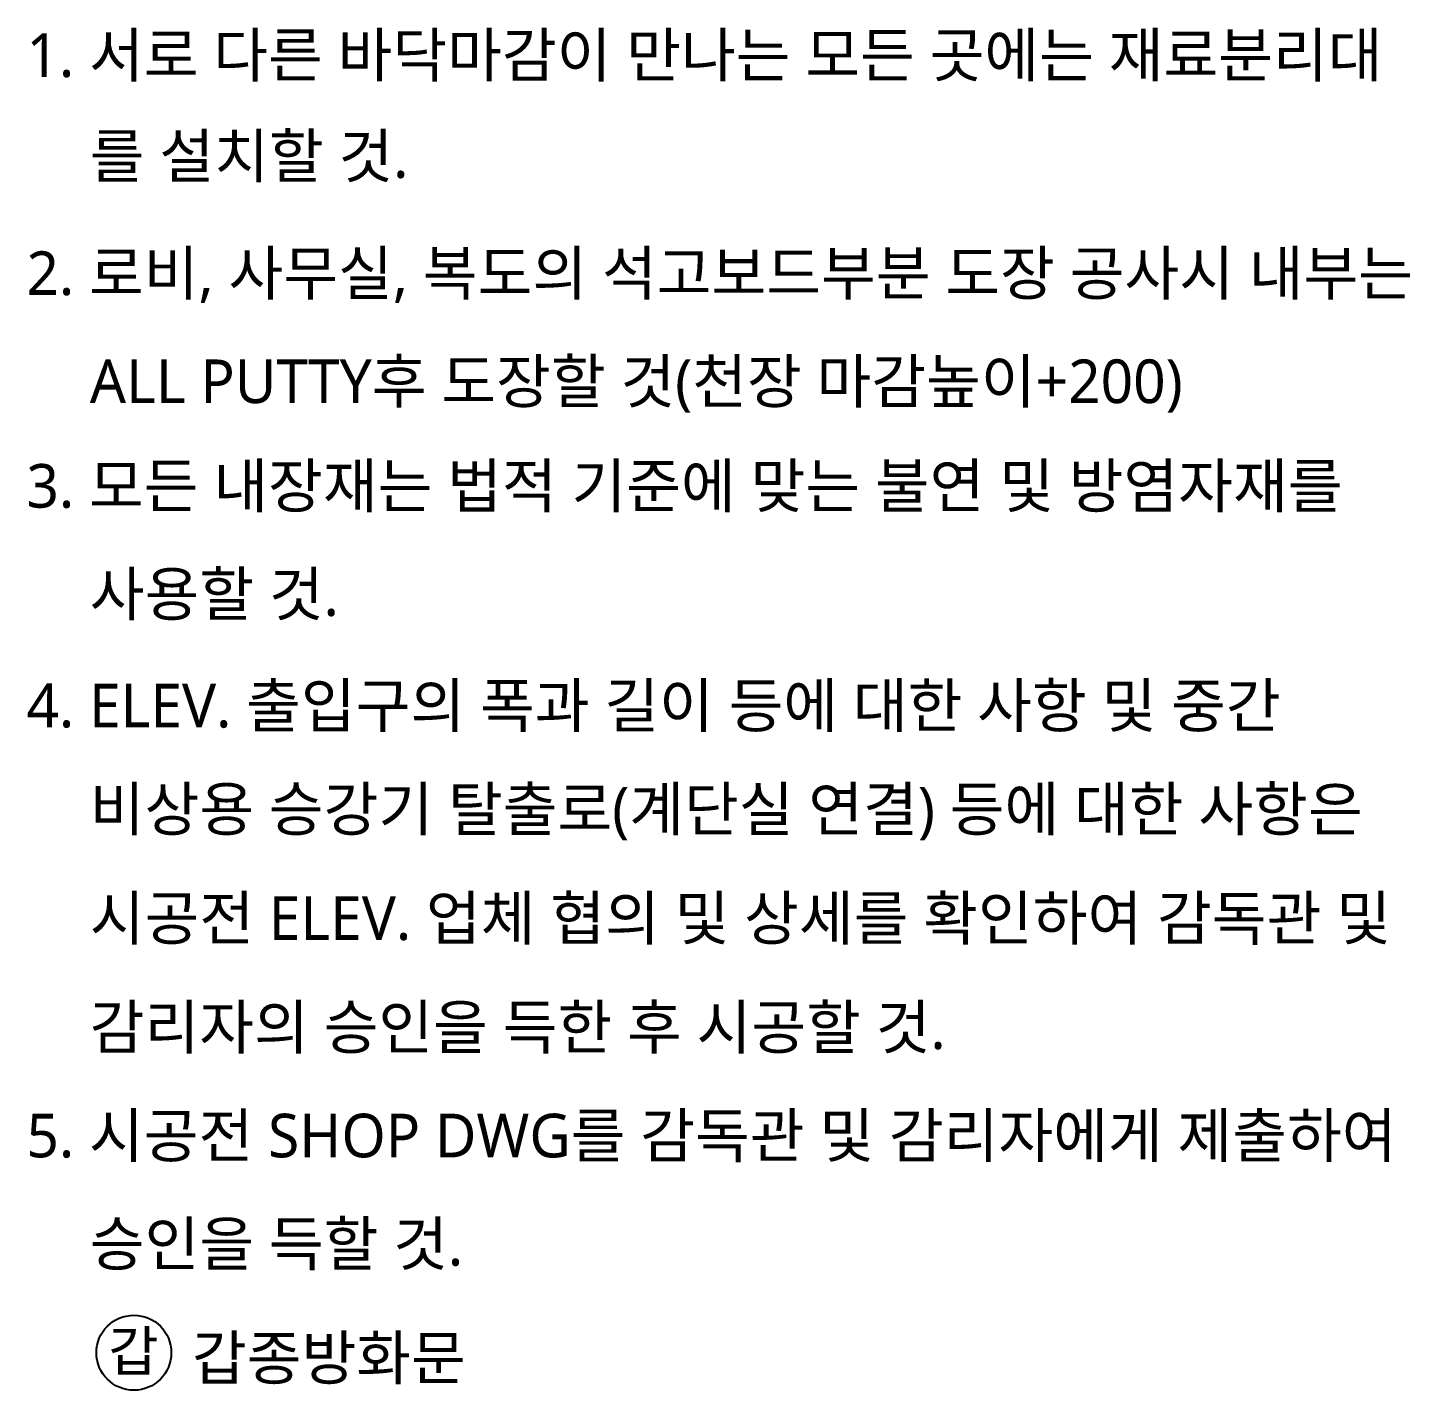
# Model space of a CAD drawing. Header units: millimetres. Extents: x 81033 to 452328, y -17390 to 42241.
# Drawn here: x 257266 to 262968, y 27744 to 33346 of the extents above; entities that cross this region are included whole.
import ezdxf
from ezdxf.enums import TextEntityAlignment as Align

# ---------------------------------------------------------------- set-up
doc = ezdxf.new("R2010")
doc.units = ezdxf.units.MM
doc.header["$LTSCALE"] = 100
doc.header["$MEASUREMENT"] = 0
doc.layers.get('0').update_dxf_attribs({"linetype": 'CONTINUOUS'})
for name, color, linetype in [('ELE6', 8, 'CONTINUOUS'), ('TEXT', 3, 'CONTINUOUS'), ('TEXT(NOTE小)', 1, 'CONTINUOUS')]:
    doc.layers.add(name, color=color, linetype=linetype)
doc.styles.add('나눔바른고딕', font='NanumBarunGothic.ttf')

# ---------------------------------------------------------------- blocks, each defined once
blk = doc.blocks.new('갑종방화문표기')
at = {"layer": 'TEXT(NOTE小)'}
blk.add_circle((0, 0), 150, dxfattribs=at)
at = {"layer": 'TEXT(NOTE小)', "style": '나눔바른고딕'}
blk.add_text('갑', height=160.1, dxfattribs=at).set_placement((-1.8, 7), align=Align.MIDDLE_CENTER)
blk = doc.blocks.new('A$C4BDA14EB')
at = {"layer": 'TEXT(NOTE小)'}
blk.add_circle((515, 572), 515, dxfattribs=at)
at = {"layer": 'TEXT(NOTE小)', "style": '나눔바른고딕'}
blk.add_text('F', height=600, dxfattribs=at).set_placement((502, 554), align=Align.MIDDLE_CENTER)
blk = doc.blocks.new('A$C0853663C')
at = {"layer": 'TEXT(NOTE小)'}
blk.add_circle((515, 573), 515, dxfattribs=at)
at = {"layer": 'TEXT(NOTE小)', "style": '나눔바른고딕'}
blk.add_text('E', height=600, dxfattribs=at).set_placement((502, 554), align=Align.MIDDLE_CENTER)
blk = doc.blocks.new('NOTE')
for name, p, xscale, yscale, zscale in [('갑종방화문표기', (574.9, -5646.4), 1.030731055544951, 1.030731055544951, 1.030731055544951), ('A$C4BDA14EB', (420.3, -6268.1), 0.3, 0.3, 0.3), ('A$C0853663C', (420.3, -6718.2), 0.3, 0.3, 0.3)]:
    blk.add_blockref(name, p, dxfattribs=dict(xscale=xscale, yscale=yscale, zscale=zscale))
at = {"layer": 'TEXT', "style": '나눔바른고딕'}
for s, p in [('1. 서로 다른 바닥마감이 만나는 모든 곳에는 재료분리대', (132, -292.2)), ('를 설치할 것.', (393.1, -708.6)), ('2. 로비, 사무실, 복도의 석고보드부분 도장 공사시 내부는', (132, -1192.2)), ('ALL PUTTY후 도장할 것(천장 마감높이+200)', (393.1, -1638.3)), ('3. 모든 내장재는 법적 기준에 맞는 불연 및 방염자재를', (132, -2069.6)), ('사용할 것.', (393.1, -2515.8)), ('4. ELEV. 출입구의 폭과 길이 등에 대한 사항 및 중간', (132, -2976.1)), ('비상용 승강기 탈출로(계단실 연결) 등에 대한 사항은', (393.1, -3402.9)), ('시공전 ELEV. 업체 협의 및 상세를 확인하여 감독관 및', (393.1, -3852.9)), ('감리자의 승인을 득한 후 시공할 것.', (393.1, -4302.9)), ('5. 시공전 SHOP DWG를 감독관 및 감리자에게 제출하여', (132, -4750.3)), ('승인을 득할 것.', (393.1, -5196.5)), ('갑종방화문', (814.6, -5667.5)), ('방화셔터', (814.6, -6117.5)), ('ELEV용 갑종방화문', (814.6, -6567.5)), ('6. 전기, 기계 설비용 등 OPEN부분은 담당자와 협의하고', (132, -7026)), ('시멘트몰탈 또는 방화충진재로 처리 후 감리자의', (393.1, -7466)), ('승인을 득할 것.', (393.1, -7915.6)), ('7. 단면도를 포함한 건축 CAD 파일에 명기되어 있는', (132, -8363.1)), ('구조 부재의 단면과 리스트는 검토 및 참조를 위한것', (393.1, -8806.4)), ('이므로, 구조도면을 우선으로 할 것.', (393.1, -9246.4)), ('8. 기둥 및 벽체 등에 설치되는 충격보호대는 별도의', (132, -9726)), ('계획도를 참조하여, 감독관 및 관리자의 승인을 득한 후', (393.1, -10179.1)), ('시공할 것.', (393.1, -10619.2)), ('9. 모든 계단에는 논슬립 설치.', (132, -11069.9)), ('10. ELEV.전실은 EHP 설치.', (132, -11519.9)), ('11. 석재마감은 마천석 적용.', (132, -11969.9))]:
    blk.add_text(s, height=180, dxfattribs=at).set_placement(p, align=Align.MIDDLE_LEFT)

msp = doc.modelspace()

# ---------------------------------------------------------------- block references
at = {"layer": 'ELE6'}
msp.add_blockref('NOTE', (257128.8, 33525), dxfattribs=at)

doc.saveas('drawing.dxf')
